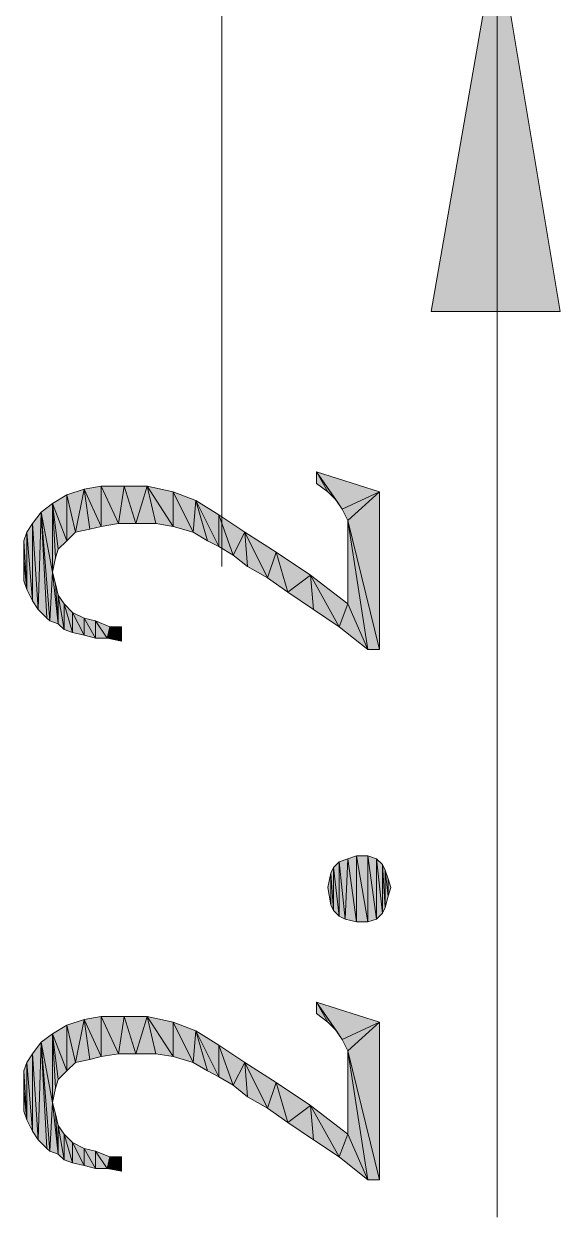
# Model space of a CAD drawing. Header units: inches. Extents: x 11 to 682, y 148 to 1119.
# Drawn here: x 351.72 to 362.94, y 723.96 to 748.94 of the extents above; entities that cross this region are included whole.
import ezdxf

# ---------------------------------------------------------------- set-up
doc = ezdxf.new("R2010")
doc.units = ezdxf.units.IN
doc.header["$MEASUREMENT"] = 0
doc.layers.add('图层 1', color=7, linetype='Continuous')

msp = doc.modelspace()

# ---------------------------------------------------------------- hatches: boundary and pattern name
at = {"layer": '图层 1', "true_color": 0xffffff}
for points in [[(361.62, 750.84), (360.24, 742.92), (362.94, 742.92)], [(357.84, 739.56), (358.08, 739.14), (357.84, 739.32)], [(358.26, 738.96), (358.08, 739.14), (357.84, 739.56)], [(358.38, 738.78), (358.26, 738.96), (357.84, 739.56)], [(358.38, 738.78), (357.84, 739.56), (359.16, 739.14)], [(352.8, 738.3), (352.62, 739.08), (352.98, 739.2)], [(352.98, 739.2), (353.1, 738.36), (352.8, 738.3)], [(353.34, 738.42), (352.98, 739.2), (353.34, 739.26)], [(353.34, 738.42), (353.1, 738.36), (352.98, 739.2)], [(353.34, 739.26), (353.7, 738.48), (353.34, 738.42)], [(353.7, 738.48), (353.34, 739.26), (353.82, 739.26)], [(353.82, 739.26), (354.06, 738.48), (353.7, 738.48)], [(354.06, 738.48), (353.82, 739.26), (354.3, 739.26)], [(354.3, 739.26), (354.48, 738.48), (354.06, 738.48)], [(354.84, 738.42), (354.48, 738.48), (354.3, 739.26)], [(354.84, 738.42), (354.3, 739.26), (354.84, 739.14)], [(354.84, 739.14), (355.26, 738.3), (354.84, 738.42)], [(355.26, 738.3), (354.84, 739.14), (355.32, 738.96)], [(359.16, 739.14), (358.5, 738.54), (358.38, 738.78)], [(359.16, 739.14), (359.16, 735.84), (358.5, 738.54)], [(352.32, 737.46), (352.08, 738.72), (352.32, 738.9)], [(352.62, 738.12), (352.32, 738.9), (352.62, 739.08)], [(352.32, 738.9), (352.38, 737.76), (352.32, 737.46)], [(352.44, 737.94), (352.38, 737.76), (352.32, 738.9)], [(352.62, 738.12), (352.44, 737.94), (352.32, 738.9)], [(352.62, 739.08), (352.8, 738.3), (352.62, 738.12)], [(355.32, 738.96), (355.56, 738.12), (355.26, 738.3)], [(355.8, 738), (355.56, 738.12), (355.32, 738.96)], [(355.8, 738), (355.32, 738.96), (355.8, 738.66)], [(352.02, 736.68), (351.9, 738.48), (352.08, 738.72)], [(352.08, 738.72), (352.2, 736.5), (352.02, 736.68)], [(352.26, 736.44), (352.2, 736.5), (352.08, 738.72)], [(352.32, 737.46), (352.26, 736.44), (352.08, 738.72)], [(355.8, 738.66), (356.1, 737.82), (355.8, 738)], [(356.1, 737.82), (355.8, 738.66), (356.34, 738.3)], [(351.9, 736.86), (351.78, 738.3), (351.9, 738.48)], [(351.9, 738.48), (352.02, 736.68), (351.9, 736.86)], [(358.5, 736.8), (358.5, 738.54), (358.92, 735.84)], [(359.16, 735.84), (358.92, 735.84), (358.5, 738.54)], [(351.78, 737.1), (351.72, 738.12), (351.78, 738.3)], [(351.78, 738.3), (351.9, 736.86), (351.78, 737.1)], [(356.34, 738.3), (356.4, 737.58), (356.1, 737.82)], [(356.82, 737.34), (356.4, 737.58), (356.34, 738.3)], [(356.82, 737.34), (356.34, 738.3), (357, 737.88)], [(351.72, 737.7), (351.72, 738.12), (351.78, 737.1)], [(351.72, 737.7), (351.78, 737.1), (351.72, 737.28)], [(357, 737.88), (357.24, 737.04), (356.82, 737.34)], [(357.24, 737.04), (357, 737.88), (357.72, 737.4)], [(352.32, 737.46), (352.44, 736.38), (352.26, 736.44)], [(352.32, 737.46), (352.38, 737.22), (352.44, 736.38)], [(357.72, 737.4), (357.78, 736.68), (357.24, 737.04)], [(358.32, 736.32), (357.78, 736.68), (357.72, 737.4)], [(358.32, 736.32), (357.72, 737.4), (358.5, 736.8)], [(352.44, 736.38), (352.38, 737.22), (352.44, 736.98)], [(352.44, 736.98), (352.56, 736.26), (352.44, 736.38)], [(352.56, 736.26), (352.44, 736.98), (352.56, 736.8)], [(352.56, 736.8), (352.74, 736.2), (352.56, 736.26)], [(352.74, 736.2), (352.56, 736.8), (352.74, 736.62)], [(358.5, 736.8), (358.92, 735.84), (358.32, 736.32)], [(352.74, 736.62), (352.98, 736.14), (352.74, 736.2)], [(352.98, 736.14), (352.74, 736.62), (352.98, 736.5)], [(352.98, 736.5), (353.22, 736.08), (352.98, 736.14)], [(353.22, 736.08), (352.98, 736.5), (353.22, 736.44)], [(353.22, 736.44), (353.46, 736.08), (353.22, 736.08)], [(353.46, 736.08), (353.22, 736.44), (353.52, 736.32)], [(353.52, 736.32), (353.76, 736.02), (353.46, 736.08)], [(353.76, 736.02), (353.52, 736.32), (353.76, 736.32)], [(358.32, 730.26), (358.2, 731.28), (358.32, 731.4)], [(358.44, 730.2), (358.32, 731.4), (358.5, 731.46)], [(358.32, 731.4), (358.44, 730.2), (358.32, 730.26)], [(358.5, 731.46), (358.68, 730.14), (358.44, 730.2)], [(358.68, 730.14), (358.5, 731.46), (358.68, 731.52)], [(358.68, 731.52), (358.92, 730.14), (358.68, 730.14)], [(358.92, 730.14), (358.68, 731.52), (358.92, 731.52)], [(358.92, 731.52), (359.1, 730.2), (358.92, 730.14)], [(359.1, 730.2), (358.92, 731.52), (359.1, 731.46)], [(359.1, 731.46), (359.22, 730.32), (359.1, 730.2)], [(359.22, 730.32), (359.1, 731.46), (359.22, 731.34)], [(358.14, 730.5), (358.08, 730.86), (358.14, 731.16)], [(358.2, 730.38), (358.14, 731.16), (358.2, 731.28)], [(358.14, 731.16), (358.2, 730.38), (358.14, 730.5)], [(358.2, 731.28), (358.32, 730.26), (358.2, 730.38)], [(359.22, 731.34), (359.28, 730.44), (359.22, 730.32)], [(359.28, 730.44), (359.22, 731.34), (359.28, 731.22)], [(359.28, 731.22), (359.34, 730.68), (359.28, 730.44)], [(359.34, 730.68), (359.28, 731.22), (359.34, 731.04)], [(359.34, 731.04), (359.4, 730.86), (359.34, 730.68)], [(357.84, 728.46), (358.08, 728.04), (357.84, 728.22)], [(358.26, 727.86), (358.08, 728.04), (357.84, 728.46)], [(358.38, 727.68), (358.26, 727.86), (357.84, 728.46)], [(358.38, 727.68), (357.84, 728.46), (359.16, 728.04)], [(353.34, 727.32), (352.98, 728.1), (353.34, 728.16)], [(353.34, 728.16), (353.7, 727.38), (353.34, 727.32)], [(353.7, 727.38), (353.34, 728.16), (353.82, 728.16)], [(353.82, 728.16), (354.06, 727.38), (353.7, 727.38)], [(354.06, 727.38), (353.82, 728.16), (354.3, 728.16)], [(354.3, 728.16), (354.48, 727.38), (354.06, 727.38)], [(354.84, 727.32), (354.48, 727.38), (354.3, 728.16)], [(354.84, 727.32), (354.3, 728.16), (354.84, 728.04)], [(352.62, 727.02), (352.32, 727.8), (352.62, 727.98)], [(352.8, 727.2), (352.62, 727.98), (352.98, 728.1)], [(352.62, 727.98), (352.8, 727.2), (352.62, 727.02)], [(352.98, 728.1), (353.1, 727.26), (352.8, 727.2)], [(353.34, 727.32), (353.1, 727.26), (352.98, 728.1)], [(354.84, 728.04), (355.26, 727.2), (354.84, 727.32)], [(355.26, 727.2), (354.84, 728.04), (355.32, 727.86)], [(359.16, 728.04), (358.5, 727.44), (358.38, 727.68)], [(359.16, 728.04), (359.16, 724.74), (358.5, 727.44)], [(352.32, 726.36), (352.08, 727.62), (352.32, 727.8)], [(352.32, 727.8), (352.38, 726.66), (352.32, 726.36)], [(352.44, 726.84), (352.38, 726.66), (352.32, 727.8)], [(352.62, 727.02), (352.44, 726.84), (352.32, 727.8)], [(355.32, 727.86), (355.56, 727.02), (355.26, 727.2)], [(355.8, 726.9), (355.56, 727.02), (355.32, 727.86)], [(355.8, 726.9), (355.32, 727.86), (355.8, 727.56)], [(352.02, 725.58), (351.9, 727.38), (352.08, 727.62)], [(352.08, 727.62), (352.2, 725.4), (352.02, 725.58)], [(352.26, 725.34), (352.2, 725.4), (352.08, 727.62)], [(352.32, 726.36), (352.26, 725.34), (352.08, 727.62)], [(355.8, 727.56), (356.1, 726.72), (355.8, 726.9)], [(356.1, 726.72), (355.8, 727.56), (356.34, 727.2)], [(358.5, 725.7), (358.5, 727.44), (358.92, 724.74)], [(359.16, 724.74), (358.92, 724.74), (358.5, 727.44)], [(351.78, 726), (351.72, 727.02), (351.78, 727.2)], [(351.9, 725.76), (351.78, 727.2), (351.9, 727.38)], [(351.78, 727.2), (351.9, 725.76), (351.78, 726)], [(351.9, 727.38), (352.02, 725.58), (351.9, 725.76)], [(356.34, 727.2), (356.4, 726.48), (356.1, 726.72)], [(356.82, 726.24), (356.4, 726.48), (356.34, 727.2)], [(356.82, 726.24), (356.34, 727.2), (357, 726.78)], [(351.72, 726.6), (351.72, 727.02), (351.78, 726)], [(357, 726.78), (357.24, 725.94), (356.82, 726.24)], [(357.24, 725.94), (357, 726.78), (357.72, 726.3)], [(351.72, 726.6), (351.78, 726), (351.72, 726.18)], [(352.32, 726.36), (352.44, 725.28), (352.26, 725.34)], [(352.32, 726.36), (352.38, 726.12), (352.44, 725.28)], [(357.72, 726.3), (357.78, 725.58), (357.24, 725.94)], [(358.32, 725.22), (357.78, 725.58), (357.72, 726.3)], [(358.32, 725.22), (357.72, 726.3), (358.5, 725.7)], [(352.44, 725.28), (352.38, 726.12), (352.44, 725.88)], [(352.44, 725.88), (352.56, 725.16), (352.44, 725.28)], [(352.56, 725.16), (352.44, 725.88), (352.56, 725.7)], [(352.56, 725.7), (352.74, 725.1), (352.56, 725.16)], [(352.74, 725.1), (352.56, 725.7), (352.74, 725.52)], [(358.5, 725.7), (358.92, 724.74), (358.32, 725.22)], [(352.74, 725.52), (352.98, 725.04), (352.74, 725.1)], [(352.98, 725.04), (352.74, 725.52), (352.98, 725.4)], [(352.98, 725.4), (353.22, 724.98), (352.98, 725.04)], [(353.22, 724.98), (352.98, 725.4), (353.22, 725.34)], [(353.22, 725.34), (353.46, 724.98), (353.22, 724.98)], [(353.46, 724.98), (353.22, 725.34), (353.52, 725.22)], [(353.52, 725.22), (353.76, 724.92), (353.46, 724.98)], [(353.76, 724.92), (353.52, 725.22), (353.76, 725.22)]]:
    msp.add_hatch(color=7, dxfattribs=at).paths.add_polyline_path(points)

# ---------------------------------------------------------------- linework, layer by layer
at = {"layer": '图层 1', "color": 7, "lineweight": 18, "true_color": 0xffffff}
for points in [[(355.86, 769.98), (355.86, 737.58)], [(361.62, 750.84), (361.62, 723.96), (361.62, 753.78)]]:
    msp.add_lwpolyline(points, dxfattribs=at)
at = {"layer": '图层 1', "lineweight": 0}
for points in [[(361.62, 750.84), (360.24, 742.92), (362.94, 742.92), (361.62, 750.84)], [(357.84, 739.56), (358.08, 739.14), (357.84, 739.32), (357.84, 739.56)], [(358.26, 738.96), (358.08, 739.14), (357.84, 739.56), (358.26, 738.96)], [(358.38, 738.78), (358.26, 738.96), (357.84, 739.56), (358.38, 738.78)], [(358.38, 738.78), (357.84, 739.56), (359.16, 739.14), (358.38, 738.78)], [(352.8, 738.3), (352.62, 739.08), (352.98, 739.2), (352.8, 738.3)], [(352.98, 739.2), (353.1, 738.36), (352.8, 738.3), (352.98, 739.2)], [(353.34, 738.42), (352.98, 739.2), (353.34, 739.26), (353.34, 738.42)], [(353.34, 738.42), (353.1, 738.36), (352.98, 739.2), (353.34, 738.42)], [(353.34, 739.26), (353.7, 738.48), (353.34, 738.42), (353.34, 739.26)], [(353.7, 738.48), (353.34, 739.26), (353.82, 739.26), (353.7, 738.48)], [(353.82, 739.26), (354.06, 738.48), (353.7, 738.48), (353.82, 739.26)], [(354.06, 738.48), (353.82, 739.26), (354.3, 739.26), (354.06, 738.48)], [(354.3, 739.26), (354.48, 738.48), (354.06, 738.48), (354.3, 739.26)], [(354.84, 738.42), (354.48, 738.48), (354.3, 739.26), (354.84, 738.42)], [(354.84, 738.42), (354.3, 739.26), (354.84, 739.14), (354.84, 738.42)], [(354.84, 739.14), (355.26, 738.3), (354.84, 738.42), (354.84, 739.14)], [(355.26, 738.3), (354.84, 739.14), (355.32, 738.96), (355.26, 738.3)], [(359.16, 739.14), (358.5, 738.54), (358.38, 738.78), (359.16, 739.14)], [(359.16, 739.14), (359.16, 735.84), (358.5, 738.54), (359.16, 739.14)], [(352.32, 737.46), (352.08, 738.72), (352.32, 738.9), (352.32, 737.46)], [(352.62, 738.12), (352.32, 738.9), (352.62, 739.08), (352.62, 738.12)], [(352.32, 738.9), (352.38, 737.76), (352.32, 737.46), (352.32, 738.9)], [(352.44, 737.94), (352.38, 737.76), (352.32, 738.9), (352.44, 737.94)], [(352.62, 738.12), (352.44, 737.94), (352.32, 738.9), (352.62, 738.12)], [(352.62, 739.08), (352.8, 738.3), (352.62, 738.12), (352.62, 739.08)], [(355.32, 738.96), (355.56, 738.12), (355.26, 738.3), (355.32, 738.96)], [(355.8, 738), (355.56, 738.12), (355.32, 738.96), (355.8, 738)], [(355.8, 738), (355.32, 738.96), (355.8, 738.66), (355.8, 738)], [(352.02, 736.68), (351.9, 738.48), (352.08, 738.72), (352.02, 736.68)], [(352.08, 738.72), (352.2, 736.5), (352.02, 736.68), (352.08, 738.72)], [(352.26, 736.44), (352.2, 736.5), (352.08, 738.72), (352.26, 736.44)], [(352.32, 737.46), (352.26, 736.44), (352.08, 738.72), (352.32, 737.46)], [(355.8, 738.66), (356.1, 737.82), (355.8, 738), (355.8, 738.66)], [(356.1, 737.82), (355.8, 738.66), (356.34, 738.3), (356.1, 737.82)], [(351.9, 736.86), (351.78, 738.3), (351.9, 738.48), (351.9, 736.86)], [(351.9, 738.48), (352.02, 736.68), (351.9, 736.86), (351.9, 738.48)], [(358.5, 736.8), (358.5, 738.54), (358.92, 735.84), (358.5, 736.8)], [(359.16, 735.84), (358.92, 735.84), (358.5, 738.54), (359.16, 735.84)], [(351.78, 737.1), (351.72, 738.12), (351.78, 738.3), (351.78, 737.1)], [(351.78, 738.3), (351.9, 736.86), (351.78, 737.1), (351.78, 738.3)], [(356.34, 738.3), (356.4, 737.58), (356.1, 737.82), (356.34, 738.3)], [(356.82, 737.34), (356.4, 737.58), (356.34, 738.3), (356.82, 737.34)], [(356.82, 737.34), (356.34, 738.3), (357, 737.88), (356.82, 737.34)], [(351.72, 737.7), (351.72, 738.12), (351.78, 737.1), (351.72, 737.7)], [(351.72, 737.7), (351.78, 737.1), (351.72, 737.28), (351.72, 737.7)], [(357, 737.88), (357.24, 737.04), (356.82, 737.34), (357, 737.88)], [(357.24, 737.04), (357, 737.88), (357.72, 737.4), (357.24, 737.04)], [(352.32, 737.46), (352.44, 736.38), (352.26, 736.44), (352.32, 737.46)], [(352.32, 737.46), (352.38, 737.22), (352.44, 736.38), (352.32, 737.46)], [(357.72, 737.4), (357.78, 736.68), (357.24, 737.04), (357.72, 737.4)], [(358.32, 736.32), (357.78, 736.68), (357.72, 737.4), (358.32, 736.32)], [(358.32, 736.32), (357.72, 737.4), (358.5, 736.8), (358.32, 736.32)], [(352.44, 736.38), (352.38, 737.22), (352.44, 736.98), (352.44, 736.38)], [(352.44, 736.98), (352.56, 736.26), (352.44, 736.38), (352.44, 736.98)], [(352.56, 736.26), (352.44, 736.98), (352.56, 736.8), (352.56, 736.26)], [(352.56, 736.8), (352.74, 736.2), (352.56, 736.26), (352.56, 736.8)], [(352.74, 736.2), (352.56, 736.8), (352.74, 736.62), (352.74, 736.2)], [(358.5, 736.8), (358.92, 735.84), (358.32, 736.32), (358.5, 736.8)], [(352.74, 736.62), (352.98, 736.14), (352.74, 736.2), (352.74, 736.62)], [(352.98, 736.14), (352.74, 736.62), (352.98, 736.5), (352.98, 736.14)], [(352.98, 736.5), (353.22, 736.08), (352.98, 736.14), (352.98, 736.5)], [(353.22, 736.08), (352.98, 736.5), (353.22, 736.44), (353.22, 736.08)], [(353.22, 736.44), (353.46, 736.08), (353.22, 736.08), (353.22, 736.44)], [(353.46, 736.08), (353.22, 736.44), (353.52, 736.32), (353.46, 736.08)], [(353.52, 736.32), (353.76, 736.02), (353.46, 736.08), (353.52, 736.32)], [(353.76, 736.02), (353.52, 736.32), (353.76, 736.32), (353.76, 736.02)], [(358.32, 730.26), (358.2, 731.28), (358.32, 731.4), (358.32, 730.26)], [(358.44, 730.2), (358.32, 731.4), (358.5, 731.46), (358.44, 730.2)], [(358.32, 731.4), (358.44, 730.2), (358.32, 730.26), (358.32, 731.4)], [(358.5, 731.46), (358.68, 730.14), (358.44, 730.2), (358.5, 731.46)], [(358.68, 730.14), (358.5, 731.46), (358.68, 731.52), (358.68, 730.14)], [(358.68, 731.52), (358.92, 730.14), (358.68, 730.14), (358.68, 731.52)], [(358.92, 730.14), (358.68, 731.52), (358.92, 731.52), (358.92, 730.14)], [(358.92, 731.52), (359.1, 730.2), (358.92, 730.14), (358.92, 731.52)], [(359.1, 730.2), (358.92, 731.52), (359.1, 731.46), (359.1, 730.2)], [(359.1, 731.46), (359.22, 730.32), (359.1, 730.2), (359.1, 731.46)], [(359.22, 730.32), (359.1, 731.46), (359.22, 731.34), (359.22, 730.32)], [(358.14, 730.5), (358.08, 730.86), (358.14, 731.16), (358.14, 730.5)], [(358.2, 730.38), (358.14, 731.16), (358.2, 731.28), (358.2, 730.38)], [(358.14, 731.16), (358.2, 730.38), (358.14, 730.5), (358.14, 731.16)], [(358.2, 731.28), (358.32, 730.26), (358.2, 730.38), (358.2, 731.28)], [(359.22, 731.34), (359.28, 730.44), (359.22, 730.32), (359.22, 731.34)], [(359.28, 730.44), (359.22, 731.34), (359.28, 731.22), (359.28, 730.44)], [(359.28, 731.22), (359.34, 730.68), (359.28, 730.44), (359.28, 731.22)], [(359.34, 730.68), (359.28, 731.22), (359.34, 731.04), (359.34, 730.68)], [(359.34, 731.04), (359.4, 730.86), (359.34, 730.68), (359.34, 731.04)], [(357.84, 728.46), (358.08, 728.04), (357.84, 728.22), (357.84, 728.46)], [(358.26, 727.86), (358.08, 728.04), (357.84, 728.46), (358.26, 727.86)], [(358.38, 727.68), (358.26, 727.86), (357.84, 728.46), (358.38, 727.68)], [(358.38, 727.68), (357.84, 728.46), (359.16, 728.04), (358.38, 727.68)], [(353.34, 727.32), (352.98, 728.1), (353.34, 728.16), (353.34, 727.32)], [(353.34, 728.16), (353.7, 727.38), (353.34, 727.32), (353.34, 728.16)], [(353.7, 727.38), (353.34, 728.16), (353.82, 728.16), (353.7, 727.38)], [(353.82, 728.16), (354.06, 727.38), (353.7, 727.38), (353.82, 728.16)], [(354.06, 727.38), (353.82, 728.16), (354.3, 728.16), (354.06, 727.38)], [(354.3, 728.16), (354.48, 727.38), (354.06, 727.38), (354.3, 728.16)], [(354.84, 727.32), (354.48, 727.38), (354.3, 728.16), (354.84, 727.32)], [(354.84, 727.32), (354.3, 728.16), (354.84, 728.04), (354.84, 727.32)], [(352.62, 727.02), (352.32, 727.8), (352.62, 727.98), (352.62, 727.02)], [(352.8, 727.2), (352.62, 727.98), (352.98, 728.1), (352.8, 727.2)], [(352.62, 727.98), (352.8, 727.2), (352.62, 727.02), (352.62, 727.98)], [(352.98, 728.1), (353.1, 727.26), (352.8, 727.2), (352.98, 728.1)], [(353.34, 727.32), (353.1, 727.26), (352.98, 728.1), (353.34, 727.32)], [(354.84, 728.04), (355.26, 727.2), (354.84, 727.32), (354.84, 728.04)], [(355.26, 727.2), (354.84, 728.04), (355.32, 727.86), (355.26, 727.2)], [(359.16, 728.04), (358.5, 727.44), (358.38, 727.68), (359.16, 728.04)], [(359.16, 728.04), (359.16, 724.74), (358.5, 727.44), (359.16, 728.04)], [(352.32, 726.36), (352.08, 727.62), (352.32, 727.8), (352.32, 726.36)], [(352.32, 727.8), (352.38, 726.66), (352.32, 726.36), (352.32, 727.8)], [(352.44, 726.84), (352.38, 726.66), (352.32, 727.8), (352.44, 726.84)], [(352.62, 727.02), (352.44, 726.84), (352.32, 727.8), (352.62, 727.02)], [(355.32, 727.86), (355.56, 727.02), (355.26, 727.2), (355.32, 727.86)], [(355.8, 726.9), (355.56, 727.02), (355.32, 727.86), (355.8, 726.9)], [(355.8, 726.9), (355.32, 727.86), (355.8, 727.56), (355.8, 726.9)], [(352.02, 725.58), (351.9, 727.38), (352.08, 727.62), (352.02, 725.58)], [(352.08, 727.62), (352.2, 725.4), (352.02, 725.58), (352.08, 727.62)], [(352.26, 725.34), (352.2, 725.4), (352.08, 727.62), (352.26, 725.34)], [(352.32, 726.36), (352.26, 725.34), (352.08, 727.62), (352.32, 726.36)], [(355.8, 727.56), (356.1, 726.72), (355.8, 726.9), (355.8, 727.56)], [(356.1, 726.72), (355.8, 727.56), (356.34, 727.2), (356.1, 726.72)], [(358.5, 725.7), (358.5, 727.44), (358.92, 724.74), (358.5, 725.7)], [(359.16, 724.74), (358.92, 724.74), (358.5, 727.44), (359.16, 724.74)], [(351.78, 726), (351.72, 727.02), (351.78, 727.2), (351.78, 726)], [(351.9, 725.76), (351.78, 727.2), (351.9, 727.38), (351.9, 725.76)], [(351.78, 727.2), (351.9, 725.76), (351.78, 726), (351.78, 727.2)], [(351.9, 727.38), (352.02, 725.58), (351.9, 725.76), (351.9, 727.38)], [(356.34, 727.2), (356.4, 726.48), (356.1, 726.72), (356.34, 727.2)], [(356.82, 726.24), (356.4, 726.48), (356.34, 727.2), (356.82, 726.24)], [(356.82, 726.24), (356.34, 727.2), (357, 726.78), (356.82, 726.24)], [(351.72, 726.6), (351.72, 727.02), (351.78, 726), (351.72, 726.6)], [(357, 726.78), (357.24, 725.94), (356.82, 726.24), (357, 726.78)], [(357.24, 725.94), (357, 726.78), (357.72, 726.3), (357.24, 725.94)], [(351.72, 726.6), (351.78, 726), (351.72, 726.18), (351.72, 726.6)], [(352.32, 726.36), (352.44, 725.28), (352.26, 725.34), (352.32, 726.36)], [(352.32, 726.36), (352.38, 726.12), (352.44, 725.28), (352.32, 726.36)], [(357.72, 726.3), (357.78, 725.58), (357.24, 725.94), (357.72, 726.3)], [(358.32, 725.22), (357.78, 725.58), (357.72, 726.3), (358.32, 725.22)], [(358.32, 725.22), (357.72, 726.3), (358.5, 725.7), (358.32, 725.22)], [(352.44, 725.28), (352.38, 726.12), (352.44, 725.88), (352.44, 725.28)], [(352.44, 725.88), (352.56, 725.16), (352.44, 725.28), (352.44, 725.88)], [(352.56, 725.16), (352.44, 725.88), (352.56, 725.7), (352.56, 725.16)], [(352.56, 725.7), (352.74, 725.1), (352.56, 725.16), (352.56, 725.7)], [(352.74, 725.1), (352.56, 725.7), (352.74, 725.52), (352.74, 725.1)], [(358.5, 725.7), (358.92, 724.74), (358.32, 725.22), (358.5, 725.7)], [(352.74, 725.52), (352.98, 725.04), (352.74, 725.1), (352.74, 725.52)], [(352.98, 725.04), (352.74, 725.52), (352.98, 725.4), (352.98, 725.04)], [(352.98, 725.4), (353.22, 724.98), (352.98, 725.04), (352.98, 725.4)], [(353.22, 724.98), (352.98, 725.4), (353.22, 725.34), (353.22, 724.98)], [(353.22, 725.34), (353.46, 724.98), (353.22, 724.98), (353.22, 725.34)], [(353.46, 724.98), (353.22, 725.34), (353.52, 725.22), (353.46, 724.98)], [(353.52, 725.22), (353.76, 724.92), (353.46, 724.98), (353.52, 725.22)], [(353.76, 724.92), (353.52, 725.22), (353.76, 725.22), (353.76, 724.92)]]:
    msp.add_lwpolyline(points, dxfattribs=at)

doc.saveas('drawing.dxf')
